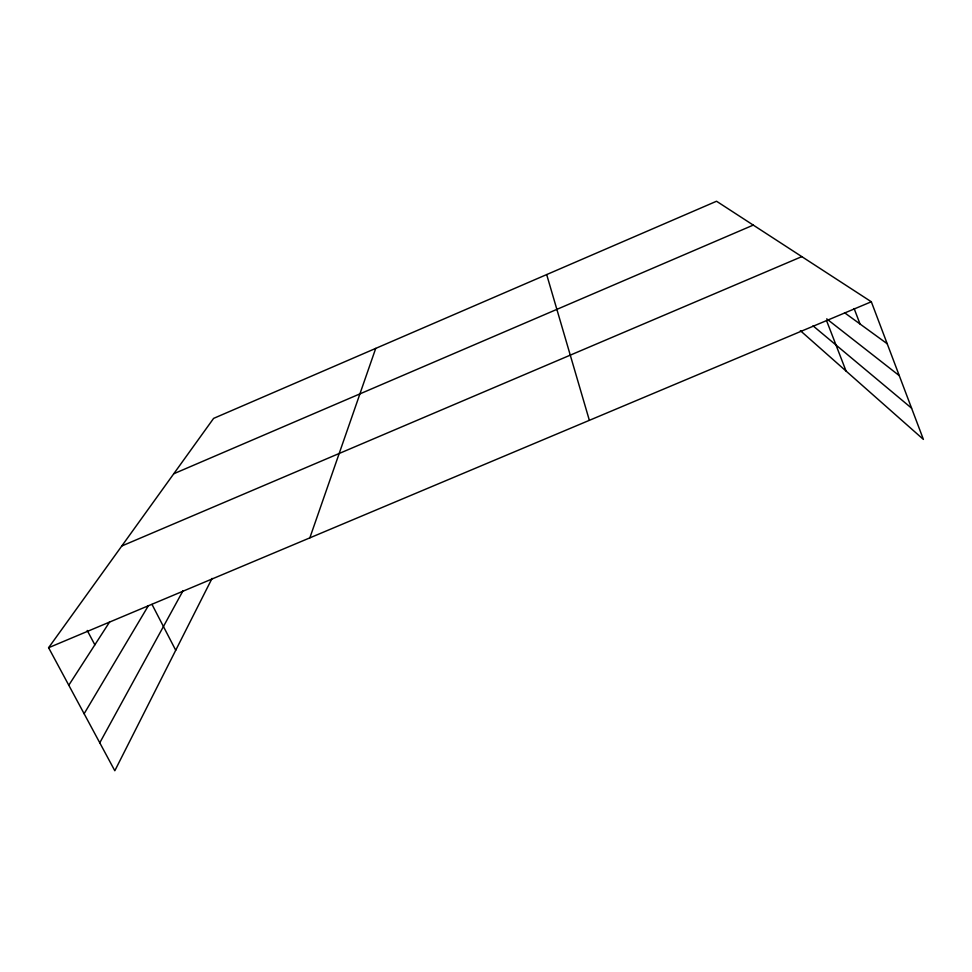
<?xml version="1.0" encoding="UTF-8"?>
<svg xmlns="http://www.w3.org/2000/svg" width="972" height="972" viewBox="0 0 972 972"><rect width="100%" height="100%" fill="white"/><g stroke="black" fill="none" stroke-linecap="round" stroke-linejoin="round"><path stroke-width="1.46" d="M309.837 537.868L375.727 348.389M212.054 578.401L114.818 770.76L48.6 647.717L213.609 418.385L716.534 201.24L871.325 301.77L923.4 439.405L800.345 330.65M99.776 742.802L183.052 590.697M84.127 713.727L148.424 605.629M68.781 685.224L109.617 621.971M173.769 473.753L753.276 225.103M121.804 545.985L801.815 256.62M48.6 647.717L871.325 301.77M844.571 312.741L887.205 343.76M826.71 318.865L899.27 375.642M813.042 325.839L911.578 408.167M87.213 630.439L94.855 644.837M152.021 604.438L175.725 650.268M826.564 320.639L846.053 371.049M854.133 308.549L860.026 323.992M546.677 274.578L589.36 420.329"/></g></svg>
